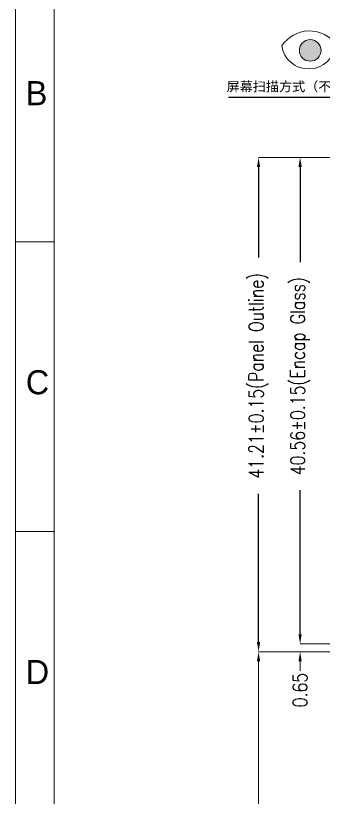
# Model space of a CAD drawing. Header units: millimetres. Extents: x 1845 to 2650, y -178 to 579.
# Drawn here: x 1845.1 to 1870.7, y 271.2 to 336.4 of the extents above; entities that cross this region are included whole.
import ezdxf

# ---------------------------------------------------------------- set-up
doc = ezdxf.new("R2010")
doc.units = ezdxf.units.MM
doc.layers.get('Defpoints').update_dxf_attribs({"lineweight": 5})
for name, color, linetype, lineweight in [('DIM', 3, 'Continuous', 5), ('TFPC', 50, 'Continuous', 5), ('图框', 7, 'Continuous', 5)]:
    doc.layers.add(name, color=color, linetype=linetype, lineweight=lineweight)
doc.styles.add('RD', font='ROMAND.shx', dxfattribs={"width": 0.8})
doc.styles.get("Standard").update_dxf_attribs({"font": 'txt', "bigfont": 'gbcbig.shx'})
doc.styles.add('汉字', font='')
doc.styles.get('汉字').set_extended_font_data('SimSun')
doc.dimstyles.new('DIM', dxfattribs={"dimtxt": 0.8, "dimasz": 0.8, "dimexe": 0, "dimexo": 0.5, "dimgap": 0.11, "dimtad": 0, "dimzin": 1, "dimdsep": 46, "dimtxsty": 'RD', "dimcen": 0, "dimclrd": 256, "dimclre": 256, "dimclrt": 256, "dimadec": 0, "dimazin": 0, "dimtm": 1e-09, "dimtfac": 1, "dimtofl": 0, "dimtmove": 0, "dimatfit": 3, "dimfxl": 1, "dimlwe": -1, "dimarcsym": 0})

# ---------------------------------------------------------------- blocks, each defined once
blk = doc.blocks.new('*D8')
at = {"layer": 'Defpoints', "color": 0, "lineweight": 5, "transparency": 16777216}
for p in [(1865.289301367756, 283.3684778255101), (1890.467551385172, 283.3684778255101), (1894.787985250869, 243.2624778253798)]:
    blk.add_point(p, dxfattribs=at)
at = {"layer": 'DIM', "lineweight": 5, "transparency": 16777216}
for p, q in [((1889.967551385172, 283.3684778255101), (1865.289301367756, 283.3684778255101)), ((1865.289301367756, 282.5684778255101), (1865.289301367756, 267.3617602913907)), ((1865.289301367756, 244.0624778253798), (1865.289301367756, 259.7817602913906)), ((1894.287985250869, 243.2624778253798), (1865.289301367756, 243.2624778253798))]:
    blk.add_line(p, q, dxfattribs=at)
for points in [[(1865.155968034422, 282.5684778255101), (1865.422634701089, 282.5684778255101), (1865.289301367756, 283.3684778255101)], [(1865.155968034422, 244.0624778253798), (1865.422634701089, 244.0624778253798), (1865.289301367756, 243.2624778253798)]]:
    blk.add_solid(points, dxfattribs=at)
at = {"layer": 'DIM', "lineweight": 5, "transparency": 16777216, "insert": (1865.289301367755, 263.5717602913901), "char_height": 1.2, "attachment_point": 5, "rotation": 90, "style": 'RD'}
blk.add_mtext('40.11%%P0.5', dxfattribs=at)
blk = doc.blocks.new('*D37')
at = {"layer": 'Defpoints', "color": 0, "lineweight": 5, "transparency": 16777216}
for p in [(1865.289301367755, 324.5784778255102), (1896.862885247773, 324.5784778255102), (1890.745089064532, 283.3684778255101)]:
    blk.add_point(p, dxfattribs=at)
at = {"layer": 'DIM', "transparency": 16777216}
for p, q in [((1896.362885247773, 324.5784778255102), (1865.289301367755, 324.5784778255102)), ((1890.245089064532, 283.3684778255101), (1865.289301367755, 283.3684778255101))]:
    blk.add_line(p, q, dxfattribs=at)
at = {"layer": 'DIM', "lineweight": -2, "transparency": 16777216}
for p, q in [((1865.289301367755, 323.7784778255102), (1865.289301367755, 316.2273696228461)), ((1865.289301367755, 284.1684778255101), (1865.289301367755, 296.5330839085604))]:
    blk.add_line(p, q, dxfattribs=at)
at = {"layer": 'DIM', "lineweight": 5, "transparency": 16777216}
for points in [[(1865.155968034422, 323.7784778255102), (1865.422634701089, 323.7784778255102), (1865.289301367755, 324.5784778255102)], [(1865.155968034422, 284.1684778255101), (1865.422634701089, 284.1684778255101), (1865.289301367755, 283.3684778255101)]]:
    blk.add_solid(points, dxfattribs=at)
at = {"layer": 'DIM', "lineweight": 5, "transparency": 16777216, "insert": (1865.289301367755, 306.3802267657027), "char_height": 1.2, "attachment_point": 5, "rotation": 90, "style": 'RD'}
blk.add_mtext('41.21±0.15(Panel Outline)', dxfattribs=at)
blk = doc.blocks.new('*D38')
at = {"layer": 'Defpoints', "color": 0, "lineweight": 5, "transparency": 16777216}
for p in [(1896.862885247773, 324.5784778255102), (1868.750602107682, 284.0184778255102), (1890.166882183669, 284.0184778255102)]:
    blk.add_point(p, dxfattribs=at)
at = {"layer": 'DIM', "transparency": 16777216}
for p, q in [((1896.362885247773, 324.5784778255102), (1868.750602107682, 324.5784778255102)), ((1889.666882183669, 284.0184778255102), (1868.750602107682, 284.0184778255102))]:
    blk.add_line(p, q, dxfattribs=at)
at = {"layer": 'DIM', "lineweight": -2, "transparency": 16777216}
for p, q in [((1868.750602107682, 323.7784778255102), (1868.750602107682, 315.8529873087769)), ((1868.750602107682, 284.8184778255102), (1868.750602107682, 296.8444158802055))]:
    blk.add_line(p, q, dxfattribs=at)
at = {"layer": 'DIM', "lineweight": 5, "transparency": 16777216}
for points in [[(1868.617268774349, 323.7784778255102), (1868.883935441015, 323.7784778255102), (1868.750602107682, 324.5784778255102)], [(1868.617268774349, 284.8184778255102), (1868.883935441015, 284.8184778255102), (1868.750602107682, 284.0184778255102)]]:
    blk.add_solid(points, dxfattribs=at)
at = {"layer": 'DIM', "lineweight": 5, "transparency": 16777216, "insert": (1868.750602107682, 306.3487015944906), "char_height": 1.2, "attachment_point": 5, "rotation": 90, "style": 'RD'}
blk.add_mtext('40.56±0.15(Encap Glass)', dxfattribs=at)
blk = doc.blocks.new('*D36')
at = {"layer": 'Defpoints', "color": 0, "lineweight": 5, "transparency": 16777216}
for p in [(1890.166882183669, 284.0184778255102), (1868.750602107682, 283.3684778255101), (1890.467551385172, 283.3684778255101)]:
    blk.add_point(p, dxfattribs=at)
at = {"layer": 'DIM', "lineweight": 5, "transparency": 16777216}
for p, q in [((1868.750602107682, 284.8184778255102), (1868.750602107682, 285.6184778255102)), ((1889.666882183669, 284.0184778255102), (1868.750602107682, 284.0184778255102)), ((1889.967551385172, 283.3684778255101), (1868.750602107682, 283.3684778255101)), ((1868.750602107682, 282.5684778255101), (1868.750602107682, 281.76847782551))]:
    blk.add_line(p, q, dxfattribs=at)
for points in [[(1868.617268774349, 284.8184778255102), (1868.883935441015, 284.8184778255102), (1868.750602107682, 284.0184778255102)], [(1868.617268774349, 282.5684778255101), (1868.883935441015, 282.5684778255101), (1868.750602107682, 283.3684778255101)]]:
    blk.add_solid(points, dxfattribs=at)
at = {"layer": 'DIM', "lineweight": 5, "transparency": 16777216, "insert": (1868.750602107682, 280.1727635397952), "char_height": 1.2, "attachment_point": 5, "rotation": 90, "style": 'RD'}
blk.add_mtext('0.65', dxfattribs=at)

msp = doc.modelspace()

# ---------------------------------------------------------------- hatches: boundary and pattern name
at = {"layer": 'TFPC', "lineweight": 5}
h = msp.add_hatch(color=1, dxfattribs=at)
h.dxf.hatch_style = 1
h.paths.add_polyline_path([(1870.492402431449, 333.5067735389227, 1), (1868.690960903852, 333.5067735389227, 1)])

# ---------------------------------------------------------------- linework, layer by layer
at = {"layer": 'TFPC', "color": 2, "lineweight": 5}
msp.add_lwpolyline([(1871.725691339545, 334.0312332669255, 0.52056705), (1867.232232146142, 333.8937510641074, 0.52056705), (1867.232232146142, 333.8937510641074, 0.52056705), (1867.21536432267, 333.9090614789286, 0.8918642377965208)], format="xyb", close=True, dxfattribs=at)
msp.add_circle((1869.591681667651, 333.5067735389227), 0.9007207637982584, dxfattribs=at)
at = {"layer": '图框', "color": 7, "linetype": 'ByBlock', "lineweight": 5, "ltscale": 0.55}
for p, q in [((1848.270807204008, 196.8571454726971), (1848.270807204008, 365.8058581323702)), ((1845.052725412278, 317.5346312564154), (1848.270807204008, 317.5346312564154)), ((1845.052725412278, 293.399017818438), (1848.270807204008, 293.399017818438))]:
    msp.add_line(p, q, dxfattribs=at)
msp.add_lwpolyline([(1845.052725412278, 369.0239399240999), (2092.809488995741, 369.0239399240999), (2092.809488995741, 193.6390636809662), (1845.052725412278, 193.6390636809671)], close=True, dxfattribs=at)

# ---------------------------------------------------------------- texts
at = {"layer": 'DIM', "color": 2, "lineweight": 5, "style": '汉字'}
msp.add_text('屏幕扫描方式（不支持反扫)', height=0.8, dxfattribs=at).set_placement((1862.627349758116, 330.0952933518918))
at = {"layer": '图框', "color": 7, "linetype": 'ByBlock', "lineweight": 5, "ltscale": 0.55, "char_height": 2.011301119831459, "width": 3.423717218221909, "attachment_point": 7}
for s, insert in [('{\\f\uffd0ￂﾼﾚￃ\ufff7\ufff3w|b0|i0|c134|p54;B}', (1845.901453945762, 328.9365923893462)), ('{\\f\uffd0ￂﾼﾚￃ\ufff7\ufff3w|b0|i0|c134|p54;C}', (1845.901453945762, 304.8045323893463)), ('{\\f\uffd0ￂﾼﾚￃ\ufff7\ufff3w|b0|i0|c134|p54;D}', (1845.901453945762, 280.6724723893464))]:
    msp.add_mtext(s, dxfattribs=dict(at, insert=insert))

# ---------------------------------------------------------------- dimensions: what is measured, and where the dimension line sits
at = {"layer": 'DIM', "lineweight": 5}
for base, p1, p2, text, override, picture, middle in [((1865.289301367755, 324.5784778255102), (1890.745089064531, 283.36847782551), (1896.862885247773, 324.57847782551), '<>(Panel Outline)', {"dimtxt": 1.2, "dimtol": 1, "dimtp": 0.15, "dimtm": 0.15}, '*D37', (1865.289301367755, 306.3802267657027)), ((1868.750602107682, 284.0184778255102), (1896.862885247773, 324.57847782551), (1890.166882183669, 284.0184778255101), '<>(Encap Glass)', {"dimtxt": 1.2, "dimtol": 1, "dimtp": 0.15, "dimtm": 0.15}, '*D38', (1868.750602107682, 306.3487015944906)), ((1865.289301367756, 283.3684778255101), (1894.787985250868, 243.2624778253797), (1890.467551385171, 283.36847782551), '<>%%P0.5', {"dimtxt": 1.2, "dimfxl": 0.18, "dimlwd": 5, "dimlwe": 5, "dimarcsym": 1}, '*D8', (1865.289301367755, 263.5717602913901))]:
    dim = msp.add_linear_dim(base=base, p1=p1, p2=p2, angle=90, text=text, dimstyle='DIM', override=override, dxfattribs=at)
    dim.commit()
    dim.dimension.update_dxf_attribs({"geometry": picture, "text_midpoint": middle, "dimtype": 160})
dim = msp.add_linear_dim(base=(1868.750602107682, 283.3684778255101), p1=(1890.166882183669, 284.0184778255101), p2=(1890.467551385171, 283.36847782551), angle=90, dimstyle='DIM', override={"dimtxt": 1.2, "dimfxl": 0.18, "dimlwd": 5, "dimlwe": 5, "dimarcsym": 1}, dxfattribs=at)
dim.commit()
dim.dimension.update_dxf_attribs({"geometry": '*D36', "text_midpoint": (1868.750602107682, 280.1727635397952), "dimtype": 160})

# ---------------------------------------------------------------- leaders
at = {"layer": 'DIM', "color": 2, "lineweight": 5}
msp.add_leader([(1885.133046172735, 320.1010128912973), (1877.148181277009, 329.5755932496427), (1862.775880127378, 329.5755932496427)], dimstyle='DIM', override={"dimasz": 1, "dimzin": 0, "dimclrd": 2}, dxfattribs=at)

doc.saveas('drawing.dxf')
